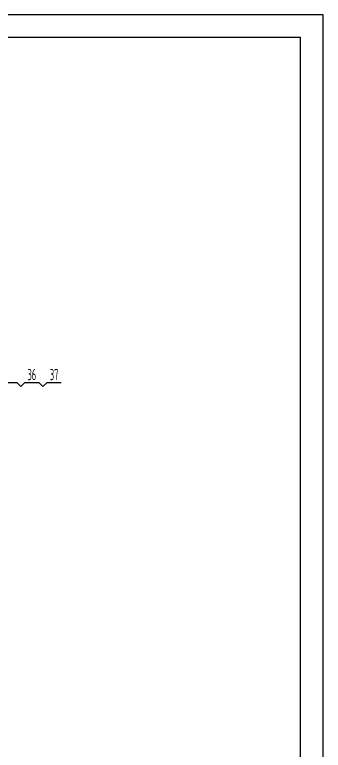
# Model space of a CAD drawing. Header units: millimetres. Extents: x 0 to 16800, y 0 to 11880.
# Drawn here: x 14097 to 16800, y 5438 to 11880 of the extents above; entities that cross this region are included whole.
import ezdxf
from ezdxf.enums import TextEntityAlignment as Align

# ---------------------------------------------------------------- set-up
doc = ezdxf.new("R2010")
doc.units = ezdxf.units.MM
doc.header["$LTSCALE"] = 400
for name, color, linetype in [('01', 7, 'Continuous'), ('02', 1, 'Continuous'), ('11', 3, 'Continuous')]:
    doc.layers.add(name, color=color, linetype=linetype)
doc.styles.get("Standard").update_dxf_attribs({"font": 'isocp', "width": 0.707, "bigfont": 'intecad.shx'})

# ---------------------------------------------------------------- blocks, each defined once
blk = doc.blocks.new('*U288')
at = {"layer": '01'}
for points in [[(415, 292), (25, 292)], [(415, 5), (415, 292)]]:
    blk.add_lwpolyline(points, dxfattribs=at)
at = {"layer": '02'}
for points in [[(420, 297), (0, 297)], [(420, 0), (420, 297)]]:
    blk.add_lwpolyline(points, dxfattribs=at)

msp = doc.modelspace()

# ---------------------------------------------------------------- linework, layer by layer
at = {"layer": '02', "ltscale": 2}
for p, q in [((13990.966, 8658.703), (14114.966, 8658.703)), ((14114.966, 8658.703), (14150.321, 8623.348)), ((14150.321, 8623.348), (14185.676, 8658.703)), ((14185.676, 8658.703), (14309.676, 8658.703)), ((14309.676, 8658.703), (14345.032, 8623.348)), ((14345.032, 8623.348), (14380.387, 8658.703)), ((14380.387, 8658.703), (14504.387, 8658.703))]:
    msp.add_line(p, q, dxfattribs=at)

# ---------------------------------------------------------------- block references
at = {"layer": '01', "xscale": 40, "yscale": 40, "zscale": 40}
msp.add_blockref('*U288', (0, 0), dxfattribs=at)

# ---------------------------------------------------------------- texts
at = {"layer": '11', "ltscale": 2}
for s, width, p, p2 in [('36', 0.578293, (14210.476, 8678.703), (14284.876, 8678.703)), ('37', 0.601243, (14405.187, 8678.703), (14479.587, 8678.703))]:
    msp.add_text(s, height=98.9949, dxfattribs=dict(at, width=width)).set_placement(p, p2, align=Align.FIT)

doc.saveas('drawing.dxf')
